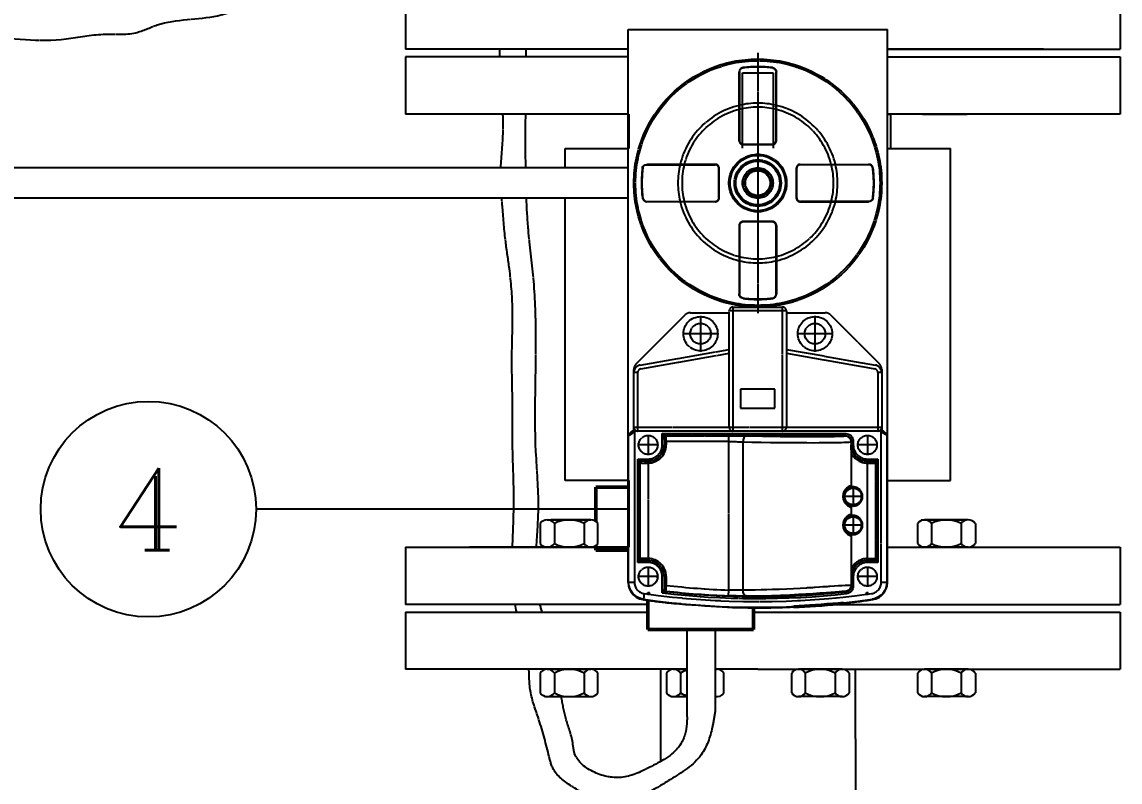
# Model space of a CAD drawing. Header units: millimetres. Extents: x -17263 to -7565, y 1486 to 4446.
# Drawn here: x -9073.8 to -8785.9, y 2139.8 to 2339 of the extents above; entities that cross this region are included whole.
import ezdxf
from ezdxf import colors
from ezdxf.entities.mleader import LeaderData, LeaderLine
from ezdxf.enums import TextEntityAlignment as Align
from ezdxf.math import Vec2, Vec3

# ---------------------------------------------------------------- set-up
doc = ezdxf.new("R2010")
doc.units = ezdxf.units.MM
doc.linetypes.add('1 PULG', pattern=[10, 10, 0])
doc.linetypes.add('CENTER', pattern=[50.8, 31.75, -6.35, 6.35, -6.35])
for name, color, linetype, lineweight in [('AM_0', 7, 'Continuous', 50), ('AM_4', 3, 'Continuous', 25), ('AM_7', 7, 'CENTER', 25)]:
    doc.layers.add(name, color=color, linetype=linetype, lineweight=lineweight)
for name, color, linetype in [('Conductor nuevo', 1, '1 PULG'), ('Instrumentos nuevos', 3, '1 PULG'), ('PIPING', 3, 'Continuous'), ('REFERENCIAS', 1, 'Continuous')]:
    doc.layers.add(name, color=color, linetype=linetype)
doc.styles.add('ROMANC', font='romanc')
doc.styles.get("Standard").update_dxf_attribs({"font": 'arial.ttf'})

# ---------------------------------------------------------------- blocks, each defined once
blk = doc.blocks.new('REF_NUM')
at = {"layer": 'REFERENCIAS'}
blk.add_circle((0, 0), 7.899, dxfattribs=at)
at = {"layer": 'REFERENCIAS', "style": 'ROMANC'}
blk.add_attdef('NUM', text='', height=6, dxfattribs=at).set_placement((0, 0), align=Align.MIDDLE)

msp = doc.modelspace()

# ---------------------------------------------------------------- linework, layer by layer
for p, q in [((-8973.23, 2346.81), (-8973.23, 2331.81)), ((-8785.87, 2346.81), (-8785.87, 2331.81)), ((-8914.86, 2230.58), (-8914.86, 2336.98)), ((-8914.86, 2336.98), (-8846.87, 2336.98)), ((-8846.87, 2230.54), (-8846.87, 2336.98)), ((-8914.86, 2331.81), (-8973.23, 2331.81)), ((-8914.86, 2329.81), (-8973.23, 2329.81)), ((-8973.23, 2329.81), (-8973.23, 2314.81)), ((-8935.17, 2329.81), (-8973.23, 2329.81)), ((-8914.86, 2331.81), (-8957, 2331.81)), ((-8805.92, 2331.81), (-8846.87, 2331.81)), ((-8846.87, 2331.81), (-8785.87, 2331.81)), ((-8846.87, 2329.81), (-8817.91, 2329.81)), ((-8846.87, 2329.81), (-8785.87, 2329.81)), ((-8785.87, 2329.81), (-8785.87, 2314.81)), ((-8914.86, 2314.81), (-8973.23, 2314.81)), ((-8914.72, 2314.81), (-8914.72, 2305.78)), ((-8785.87, 2314.81), (-8846.87, 2314.81)), ((-8846.87, 2314.81), (-8846.03, 2314.81)), ((-8846.03, 2314.81), (-8846.03, 2305.78)), ((-8931.36, 2300.74), (-8931.36, 2305.78)), ((-8931.36, 2305.78), (-8914.86, 2305.78)), ((-8918.86, 2305.78), (-8914.86, 2305.78)), ((-8846.87, 2305.78), (-8843.06, 2305.78)), ((-8846.87, 2305.78), (-8830.37, 2305.78)), ((-8830.37, 2218.8), (-8830.37, 2305.78)), ((-8914.86, 2300.74), (-9145.87, 2300.74)), ((-8914.86, 2292.74), (-9145.87, 2292.74)), ((-8931.36, 2218.8), (-8931.36, 2292.74)), ((-8914.87, 2218.8), (-8931.36, 2218.8)), ((-8847.01, 2218.8), (-8847.01, 2201.3)), ((-8846.87, 2218.8), (-8830.37, 2218.8)), ((-8973.23, 2201.3), (-8973.23, 2186.3)), ((-8973.23, 2201.3), (-8914.73, 2201.3)), ((-8914.73, 2201.3), (-8956.46, 2201.3)), ((-8935.17, 2201.3), (-8956.46, 2201.3)), ((-8847, 2201.3), (-8805.27, 2201.3)), ((-8847, 2201.3), (-8785.87, 2201.3)), ((-8826.56, 2201.3), (-8805.27, 2201.3)), ((-8785.87, 2201.3), (-8785.87, 2186.3)), ((-8909.72, 2186.3), (-8973.23, 2186.3)), ((-8863.04, 2186.3), (-8785.87, 2186.3)), ((-8973.23, 2184.3), (-8973.23, 2169.3)), ((-8973.23, 2184.3), (-8909.72, 2184.3)), ((-8882.02, 2184.3), (-8878.23, 2184.3)), ((-8880.87, 2184.3), (-8805.27, 2184.3)), ((-8880.87, 2184.3), (-8785.87, 2184.3)), ((-8785.87, 2184.3), (-8785.87, 2169.3)), ((-8895.87, 2179.74), (-8899.47, 2179.74)), ((-8899.47, 2179.74), (-8892.07, 2179.74)), ((-8899.47, 2169.3), (-8973.23, 2169.3)), ((-8899.47, 2169.3), (-8955.92, 2169.3)), ((-8906.36, 2169.3), (-8906.36, 2145.14)), ((-8880.87, 2169.3), (-8892.07, 2169.3)), ((-8880.87, 2169.3), (-8892.07, 2169.3)), ((-8880.87, 2169.3), (-8805.81, 2169.3)), ((-8880.87, 2169.3), (-8785.87, 2169.3)), ((-8855.15, 2097.73), (-8855.23, 2169.3))]:
    msp.add_line(p, q)
msp.add_open_spline([(-8944.09, 2184.3), (-8944.24, 2184.97), (-8944.38, 2185.63), (-8944.52, 2186.3)], degree=3)
msp.add_open_spline([(-8937.4, 2184.3), (-8937.51, 2184.67), (-8937.71, 2185.33), (-8937.88, 2186), (-8937.95, 2186.3)], degree=3, knots=[79.291079, 79.291079, 79.291079, 79.291079, 80.442328, 81.36762, 81.36762, 81.36762, 81.36762])
at = {"layer": 'AM_0'}
for p, q in [((-8923.37, 2208.06), (-8923.37, 2216.99)), ((-8914.87, 2216.99), (-8923.37, 2216.99)), ((-8923.37, 2200.49), (-8923.37, 2201.71)), ((-8923.37, 2200.49), (-8914.87, 2200.49)), ((-8911, 2187.56), (-8910.87, 2187.67)), ((-8909.72, 2187.38), (-8909.72, 2179.74)), ((-8882.02, 2179.74), (-8882.02, 2185.43)), ((-8909.72, 2179.74), (-8882.02, 2179.74))]:
    msp.add_line(p, q, dxfattribs=at)
msp.add_lwpolyline([(-8858.35, 2186.61), (-8859.72, 2186.49), (-8861.15, 2186.37), (-8862.64, 2186.24), (-8864.16, 2186.12), (-8865.69, 2186.01), (-8867.18, 2185.9), (-8868.63, 2185.81), (-8870.04, 2185.72), (-8871.38, 2185.64)], dxfattribs=at)
at = {"layer": 'AM_4'}
msp.add_line((-8914.73, 2192.13), (-8914.87, 2192.01), dxfattribs=at)
at = {"layer": 'AM_7'}
for p, q in [((-8914.86, 2296.74), (-8914.99, 2296.74)), ((-8846.74, 2296.74), (-8846.87, 2296.74))]:
    msp.add_line(p, q, dxfattribs=at)
at = {"layer": 'Conductor nuevo'}
for p, q in [((-8899.47, 2179.74), (-8899.47, 2158.24)), ((-8892.07, 2179.74), (-8892.07, 2158.24))]:
    msp.add_line(p, q, dxfattribs=at)
for points, knots in [([(-9408.27, 2613), (-9395.37, 2613.06), (-9389.7, 2613.08), (-9381.86, 2612.85), (-9373.02, 2610.76), (-9367.55, 2603.05), (-9360.39, 2596.71), (-9360.05, 2585.96), (-9358.52, 2575.2), (-9354.07, 2562.9), (-9354.6, 2550.72), (-9351.79, 2540.1), (-9352.92, 2528.82), (-9353.74, 2518.61), (-9353.49, 2508.61), (-9353.91, 2499.92), (-9352.28, 2491.14), (-9353.4, 2482.83), (-9348.71, 2474.99), (-9347.24, 2465.79), (-9347.35, 2455.16), (-9345.93, 2445.88), (-9343.32, 2437.52), (-9338.37, 2429.44), (-9334.51, 2419.74), (-9330.71, 2411.25), (-9327.48, 2402.07), (-9318.17, 2398.74), (-9307.95, 2393.66), (-9297.46, 2393.59), (-9290.13, 2385.15), (-9280.96, 2383.22), (-9272.94, 2382.15), (-9264.7, 2380.52), (-9260.23, 2372.63), (-9251.11, 2368.65), (-9241.69, 2358.6), (-9223.78, 2357.46), (-9206.44, 2354.01), (-9190.81, 2350.2), (-9176.67, 2349.1), (-9162.89, 2348.74), (-9152.5, 2348.48), (-9144.41, 2348.02), (-9136.34, 2347.13), (-9124.59, 2348.8), (-9111.27, 2341.77), (-9096.91, 2338.7), (-9081.08, 2334.87), (-9066, 2333.35), (-9053.02, 2336.23), (-9044.68, 2335.27), (-9035.39, 2340.01), (-9024.01, 2339.16), (-9013.09, 2344.05), (-9005.85, 2346.88), (-8999.97, 2349.2), (-8994.84, 2353.48), (-8985.88, 2354.31), (-8979.61, 2363.01), (-8970.28, 2364.61), (-8964.39, 2370.26), (-8962.43, 2374.07), (-8955.57, 2383.91), (-8956.54, 2390.21), (-8954.69, 2392.13), (-8955.89, 2399.68), (-8955.43, 2452.86)], [0, 0, 0, 0, 6.842885, 16.977753, 23.758773, 32.909527, 44.474804, 50.592625, 64.086155, 77.421595, 89.173396, 100.208092, 109.919076, 122.881119, 130.966606, 139.921993, 148.852754, 157.755954, 163.914359, 175.491327, 185.202313, 195.837251, 203.508317, 211.285855, 224.135314, 234.647483, 239.532888, 252.437909, 261.151283, 274.598354, 280.915838, 293.324709, 301.106159, 305.718466, 317.742836, 325.374366, 335.164831, 357.731638, 375.4252, 389.071805, 405.736854, 417.880009, 430.427431, 436.912782, 442.187415, 454.800153, 471.42975, 485.657457, 498.908635, 520.383789, 530.16835, 538.673452, 544.687041, 560.649687, 571.397934, 580.111321, 584.095128, 590.269142, 599.738611, 609.214794, 619.893872, 627.048405, 631.568421, 641.304692, 648.18923, 655.061871, 659.041391, 659.041391, 659.041391, 659.041391]), ([(-8948.24, 2300.74), (-8948.09, 2303.89), (-8947.55, 2308.58), (-8947.64, 2313.27), (-8947.7, 2314.81)], [215.678605, 215.678605, 215.678605, 215.678605, 225.145568, 229.75911, 229.75911, 229.75911, 229.75911]), ([(-8945.21, 2201.3), (-8945.2, 2201.55), (-8945.02, 2205.99), (-8944.64, 2214.88), (-8945.3, 2226.95), (-8945.09, 2239.13), (-8945.54, 2251.04), (-8944.92, 2263.06), (-8945.73, 2273.13), (-8947.19, 2281.94), (-8947.61, 2288.11), (-8947.95, 2291.94), (-8948.02, 2292.74)], [116.067759, 116.067759, 116.067759, 116.067759, 116.827472, 129.376291, 142.739423, 153.05903, 165.930473, 178.476113, 189.097012, 196.170399, 205.23678, 207.663309, 207.663309, 207.663309, 207.663309]), ([(-8938.9, 2201.3), (-8938.72, 2204.81), (-8937.99, 2213.14), (-8939.81, 2231.83), (-8938.69, 2251.86), (-8939.42, 2271.27), (-8941.03, 2283), (-8941.43, 2289.97), (-8941.53, 2292.74)], [96.406212, 96.406212, 96.406212, 96.406212, 106.941503, 121.480507, 152.509072, 167.048112, 179.660947, 187.98768, 187.98768, 187.98768, 187.98768]), ([(-8892.07, 2158.24), (-8892.29, 2156.84), (-8892.92, 2152.93), (-8895.32, 2145.52), (-8901.76, 2141.72), (-8909.71, 2136.59), (-8919.45, 2132.83), (-8928.77, 2137.93), (-8934.53, 2141.92), (-8936.17, 2148.98), (-8938.07, 2155.89), (-8940.82, 2163.2), (-8940.81, 2167.53), (-8940.89, 2169.3)], [0, 0, 0, 0, 4.27942, 11.962392, 22.316582, 25.377794, 40.731532, 49.636014, 56.444107, 60.565871, 70.726159, 78.324892, 83.615296, 83.615296, 83.615296, 83.615296]), ([(-8899.47, 2158.24), (-8899.43, 2157.24), (-8899.34, 2154.36), (-8900.88, 2148), (-8908.27, 2144.07), (-8915.96, 2140.2), (-8923.72, 2141.62), (-8929.03, 2145.67), (-8929.41, 2151.38), (-8931.34, 2156.14), (-8932.08, 2160.22), (-8932.35, 2162.13)], [0, 0, 0, 0, 3.03758, 8.671898, 18.427551, 26.433152, 34.029374, 41.148054, 44.032222, 50.729585, 56.488148, 56.488148, 56.488148, 56.488148])]:
    msp.add_open_spline(points, degree=3, knots=knots, dxfattribs=at)
for points in [[(-8948.46, 2329.81), (-8948.48, 2330.47), (-8948.49, 2331.14), (-8948.49, 2331.81)], [(-8941.62, 2329.81), (-8941.62, 2330.47), (-8941.62, 2331.14), (-8941.62, 2331.81)], [(-8941.72, 2300.74), (-8941.78, 2305.43), (-8941.76, 2310.12), (-8941.73, 2314.81)]]:
    msp.add_open_spline(points, degree=3, dxfattribs=at)
at = {"layer": 'Instrumentos nuevos'}
for p, q in [((-8880.87, 2330.87), (-8880.87, 2262.62)), ((-8885.77, 2307.84), (-8885.77, 2325.81)), ((-8885.66, 2325.06), (-8885.77, 2325.06)), ((-8885.67, 2324.82), (-8885.77, 2324.82)), ((-8885.67, 2325.89), (-8885.67, 2307.94)), ((-8876.07, 2307.94), (-8876.07, 2325.89)), ((-8875.97, 2325.06), (-8876.07, 2325.06)), ((-8875.97, 2324.82), (-8876.07, 2324.82)), ((-8875.97, 2325.63), (-8875.97, 2325.81)), ((-8875.97, 2307.84), (-8875.97, 2325.81)), ((-8885.77, 2316.85), (-8885.67, 2316.85)), ((-8885.67, 2315.79), (-8885.77, 2315.79)), ((-8885.67, 2316.49), (-8885.67, 2316.03)), ((-8876.24, 2316.85), (-8876.06, 2316.85)), ((-8876.07, 2316.03), (-8876.07, 2316.49)), ((-8875.97, 2315.79), (-8876.07, 2315.79)), ((-8876.06, 2316.85), (-8875.97, 2316.85)), ((-8884.77, 2306.84), (-8876.97, 2306.84)), ((-8884.67, 2306.94), (-8877.07, 2306.94)), ((-8910.01, 2301.54), (-8892.07, 2301.54)), ((-8909.75, 2301.64), (-8909.93, 2301.64)), ((-8891.97, 2301.64), (-8909.93, 2301.64)), ((-8909.18, 2301.54), (-8909.19, 2301.64)), ((-8908.95, 2301.64), (-8908.94, 2301.54)), ((-8900.97, 2301.54), (-8900.97, 2301.64)), ((-8899.91, 2301.64), (-8899.91, 2301.54)), ((-8869.77, 2301.64), (-8851.8, 2301.64)), ((-8851.72, 2301.54), (-8869.67, 2301.54)), ((-8861.82, 2301.54), (-8861.82, 2301.64)), ((-8860.76, 2301.64), (-8860.76, 2301.54)), ((-8852.79, 2301.54), (-8852.79, 2301.64)), ((-8852.55, 2301.64), (-8852.55, 2301.54)), ((-8891.07, 2292.94), (-8891.07, 2300.54)), ((-8890.97, 2292.84), (-8890.97, 2300.64)), ((-8884.18, 2298.02), (-8884.21, 2297.99)), ((-8877.52, 2297.99), (-8877.55, 2298.02)), ((-8870.77, 2300.64), (-8870.77, 2292.84)), ((-8870.67, 2300.54), (-8870.47, 2300.54)), ((-8870.67, 2300.54), (-8870.67, 2292.94)), ((-8884.21, 2295.49), (-8884.18, 2295.46)), ((-8877.55, 2295.46), (-8877.52, 2295.49)), ((-8891.07, 2292.94), (-8891.27, 2292.94)), ((-8910.01, 2291.94), (-8892.07, 2291.94)), ((-8891.97, 2291.84), (-8909.93, 2291.84)), ((-8909.19, 2291.84), (-8909.18, 2291.94)), ((-8908.94, 2291.94), (-8908.95, 2291.84)), ((-8900.97, 2291.84), (-8900.97, 2291.94)), ((-8899.91, 2291.94), (-8899.91, 2291.84)), ((-8869.77, 2291.84), (-8851.8, 2291.84)), ((-8851.72, 2291.94), (-8869.67, 2291.94)), ((-8861.82, 2291.84), (-8861.82, 2291.94)), ((-8860.76, 2291.94), (-8860.76, 2291.84)), ((-8852.79, 2291.84), (-8852.79, 2291.94)), ((-8852.55, 2291.94), (-8852.55, 2291.84)), ((-8851.98, 2291.84), (-8851.8, 2291.84)), ((-8876.97, 2286.64), (-8884.77, 2286.64)), ((-8877.07, 2286.54), (-8884.67, 2286.54)), ((-8885.77, 2285.64), (-8885.77, 2267.68)), ((-8885.67, 2285.54), (-8885.67, 2267.59)), ((-8876.07, 2267.59), (-8876.07, 2285.54)), ((-8875.97, 2285.64), (-8875.97, 2267.68)), ((-8885.77, 2277.69), (-8885.67, 2277.69)), ((-8885.67, 2276.63), (-8885.77, 2276.63)), ((-8885.67, 2277.46), (-8885.67, 2276.99)), ((-8876.07, 2277.69), (-8875.97, 2277.69)), ((-8876.07, 2276.99), (-8876.07, 2277.46)), ((-8875.97, 2276.63), (-8876.06, 2276.63)), ((-8885.77, 2268.66), (-8885.67, 2268.67)), ((-8885.77, 2268.42), (-8885.66, 2268.43)), ((-8885.77, 2267.86), (-8885.77, 2267.68)), ((-8876.07, 2268.67), (-8875.97, 2268.66)), ((-8876.07, 2268.43), (-8875.97, 2268.42)), ((-8887.37, 2264.24), (-8874.37, 2264.24)), ((-8887.37, 2264.24), (-8887.37, 2231.74)), ((-8874.37, 2231.74), (-8874.37, 2264.24)), ((-8912.78, 2249.33), (-8899.95, 2262.16)), ((-8898.54, 2262.74), (-8888.37, 2262.74)), ((-8895.87, 2261.97), (-8895.87, 2252.52)), ((-8888.37, 2232.74), (-8888.37, 2263.24)), ((-8873.37, 2263.24), (-8888.37, 2263.24)), ((-8873.37, 2263.24), (-8873.37, 2232.74)), ((-8873.37, 2262.74), (-8863.19, 2262.74)), ((-8865.87, 2261.97), (-8865.87, 2252.52)), ((-8861.78, 2262.16), (-8848.95, 2249.33)), ((-8891.14, 2257.24), (-8900.59, 2257.24)), ((-8861.14, 2257.24), (-8870.59, 2257.24)), ((-8911.71, 2249.03), (-8888.37, 2253.15)), ((-8911.54, 2248.05), (-8888.37, 2252.14)), ((-8873.37, 2253.15), (-8850.02, 2249.03)), ((-8873.37, 2252.14), (-8850.19, 2248.05)), ((-8913.37, 2231.74), (-8913.37, 2247.91)), ((-8912.37, 2247.06), (-8913.37, 2247.06)), ((-8912.37, 2247.06), (-8912.37, 2231.74)), ((-8849.37, 2247.06), (-8849.37, 2231.74)), ((-8848.37, 2247.06), (-8849.37, 2247.06)), ((-8848.37, 2247.91), (-8848.37, 2231.74)), ((-8876.37, 2242.74), (-8885.37, 2242.74)), ((-8885.37, 2242.74), (-8885.37, 2237.74)), ((-8876.37, 2237.74), (-8876.37, 2242.74)), ((-8885.37, 2237.74), (-8876.37, 2237.74)), ((-8913.37, 2232.74), (-8848.37, 2232.74)), ((-8914.87, 2192.01), (-8914.87, 2230.54)), ((-8914.73, 2230.54), (-8914.87, 2230.54)), ((-8914.73, 2192.13), (-8914.73, 2230.54)), ((-8914.72, 2230.89), (-8913.86, 2231.74)), ((-8914.59, 2230.89), (-8914.72, 2230.89)), ((-8847.87, 2231.74), (-8913.86, 2231.74)), ((-8913.47, 2231.74), (-8913.23, 2231.51)), ((-8913.23, 2231.51), (-8913, 2231.74)), ((-8913.23, 2231.51), (-8913.23, 2192.13)), ((-8909.62, 2230.72), (-8909.62, 2225.47)), ((-8905.92, 2231.06), (-8857.81, 2231.06)), ((-8905.92, 2228.09), (-8905.92, 2231.06)), ((-8905.92, 2231.06), (-8905.42, 2230.06)), ((-8904.92, 2230.56), (-8905.92, 2231.06)), ((-8905.42, 2230.06), (-8905.4, 2230.21)), ((-8905.42, 2230.06), (-8905.39, 2229.97)), ((-8905.42, 2230.06), (-8905.42, 2228.09)), ((-8905.37, 2228.09), (-8905.37, 2228.98)), ((-8904.87, 2228.98), (-8905.37, 2228.98)), ((-8905.03, 2229.6), (-8905.02, 2229.6)), ((-8857.81, 2230.56), (-8904.92, 2230.56)), ((-8904.89, 2230.47), (-8904.92, 2230.56)), ((-8904.89, 2230.47), (-8888.5, 2230.47)), ((-8888.5, 2228.98), (-8904.87, 2228.98)), ((-8904.87, 2228.98), (-8904.87, 2228.09)), ((-8888.5, 2228.98), (-8888.5, 2230.47)), ((-8888.5, 2230.47), (-8884.01, 2230.41)), ((-8888.5, 2190.06), (-8888.5, 2228.98)), ((-8884.72, 2190), (-8884.72, 2228.92)), ((-8857.81, 2230.56), (-8857.86, 2230.4)), ((-8857.81, 2230.56), (-8857.81, 2231.06)), ((-8856.37, 2228.9), (-8856.31, 2229.06)), ((-8856.37, 2228.9), (-8856.37, 2226.6)), ((-8855.81, 2229.06), (-8856.31, 2229.06)), ((-8856.31, 2228.09), (-8856.31, 2229.06)), ((-8856.1, 2229), (-8856.11, 2229)), ((-8855.81, 2229.06), (-8855.81, 2228.09)), ((-8852.12, 2230.72), (-8852.12, 2225.47)), ((-8848.73, 2231.74), (-8848.5, 2231.51)), ((-8848.5, 2231.51), (-8848.26, 2231.74)), ((-8848.5, 2192.13), (-8848.5, 2231.51)), ((-8847.01, 2230.89), (-8847.87, 2231.74)), ((-8847.01, 2230.89), (-8847.14, 2230.89)), ((-8846.87, 2230.54), (-8847, 2230.54)), ((-8847, 2230.54), (-8847, 2192.13)), ((-8846.87, 2192.01), (-8846.87, 2230.54)), ((-8906.99, 2228.09), (-8912.24, 2228.09)), ((-8907.47, 2228.09), (-8907.52, 2228.09)), ((-8905.42, 2228.09), (-8905.37, 2228.09)), ((-8856.37, 2226.6), (-8856.27, 2225.81)), ((-8856.36, 2228.09), (-8856.31, 2228.09)), ((-8856.36, 2228.09), (-8856.36, 2217.42)), ((-8849.49, 2228.09), (-8854.74, 2228.09)), ((-8854.21, 2228.09), (-8854.26, 2228.09)), ((-8912.34, 2197.29), (-8912.34, 2224.4)), ((-8912.34, 2224.4), (-8909.62, 2224.4)), ((-8912.34, 2224.4), (-8911.84, 2223.4)), ((-8912.34, 2224.4), (-8911.34, 2223.9)), ((-8911.84, 2223.4), (-8911.84, 2198.28)), ((-8911.84, 2223.4), (-8911.79, 2223.38)), ((-8911.79, 2198.3), (-8911.79, 2223.38)), ((-8909.62, 2223.9), (-8911.34, 2223.9)), ((-8911.29, 2223.88), (-8911.34, 2223.9)), ((-8911.12, 2223.5), (-8911.13, 2223.5)), ((-8910.61, 2223.86), (-8909.6, 2223.85)), ((-8909.62, 2225.99), (-8909.62, 2225.95)), ((-8909.62, 2223.85), (-8909.62, 2223.9)), ((-8909.62, 2223.35), (-8909.59, 2223.35)), ((-8909.6, 2223.85), (-8909.6, 2197.83)), ((-8852.14, 2223.35), (-8852.11, 2223.35)), ((-8852.13, 2223.85), (-8852.12, 2223.85)), ((-8852.13, 2197.83), (-8852.13, 2223.85)), ((-8852.12, 2225.95), (-8852.12, 2225.99)), ((-8852.12, 2224.4), (-8849.39, 2224.4)), ((-8850.39, 2223.9), (-8852.12, 2223.9)), ((-8852.12, 2223.9), (-8852.12, 2223.85)), ((-8850.6, 2223.5), (-8850.61, 2223.5)), ((-8850.39, 2223.9), (-8850.44, 2223.88)), ((-8849.39, 2224.4), (-8850.39, 2223.9)), ((-8850.39, 2223.9), (-8850.24, 2223.88)), ((-8849.94, 2223.38), (-8849.89, 2223.4)), ((-8849.94, 2223.38), (-8849.94, 2198.3)), ((-8849.89, 2223.4), (-8849.39, 2224.4)), ((-8849.89, 2198.28), (-8849.89, 2223.4)), ((-8849.39, 2224.4), (-8849.39, 2197.29)), ((-8914.72, 2218.8), (-8914.72, 2201.3)), ((-8853.24, 2214.59), (-8858.49, 2214.59)), ((-8855.87, 2217.22), (-8855.87, 2211.97)), ((-8856.36, 2211.76), (-8856.36, 2209.92)), ((-8855.87, 2209.72), (-8855.87, 2204.47)), ((-8853.24, 2207.09), (-8858.49, 2207.09)), ((-8856.36, 2204.26), (-8856.36, 2193.59)), ((-8911.84, 2198.28), (-8912.34, 2197.29)), ((-8912.34, 2197.29), (-8911.34, 2197.78)), ((-8909.62, 2197.29), (-8912.34, 2197.29)), ((-8911.79, 2198.3), (-8911.84, 2198.29)), ((-8911.34, 2197.78), (-8911.49, 2197.81)), ((-8911.34, 2197.79), (-8911.29, 2197.8)), ((-8911.34, 2197.79), (-8909.62, 2197.79)), ((-8909.59, 2198.33), (-8909.62, 2198.33)), ((-8909.62, 2197.79), (-8909.62, 2197.83)), ((-8909.6, 2197.83), (-8909.62, 2197.83)), ((-8852.14, 2198.33), (-8852.11, 2198.33)), ((-8852.13, 2197.83), (-8850.9, 2197.82)), ((-8852.12, 2197.83), (-8852.12, 2197.79)), ((-8852.12, 2197.79), (-8850.39, 2197.79)), ((-8849.39, 2197.29), (-8852.12, 2197.29)), ((-8850.44, 2197.8), (-8850.39, 2197.79)), ((-8850.39, 2197.78), (-8849.39, 2197.29)), ((-8849.89, 2198.29), (-8849.94, 2198.3)), ((-8849.89, 2198.29), (-8849.89, 2198.28)), ((-8909.62, 2196.22), (-8909.62, 2190.97)), ((-8909.62, 2195.73), (-8909.62, 2195.69)), ((-8856.37, 2195.69), (-8856.37, 2191.26)), ((-8852.12, 2196.22), (-8852.12, 2190.97)), ((-8852.12, 2195.69), (-8852.12, 2195.73)), ((-8914.73, 2192.13), (-8913.23, 2192.13)), ((-8906.99, 2193.59), (-8912.24, 2193.59)), ((-8907.52, 2193.59), (-8907.47, 2193.59)), ((-8905.92, 2189.33), (-8905.92, 2193.59)), ((-8904.87, 2193.59), (-8905.42, 2193.59)), ((-8905.42, 2193.59), (-8905.42, 2190.22)), ((-8905.37, 2191.3), (-8905.37, 2193.59)), ((-8904.87, 2193.59), (-8904.87, 2191.3)), ((-8856.31, 2193.59), (-8856.36, 2193.59)), ((-8856.31, 2191.11), (-8856.31, 2193.59)), ((-8855.81, 2193.59), (-8855.81, 2191.11)), ((-8849.49, 2193.59), (-8854.74, 2193.59)), ((-8854.26, 2193.59), (-8854.21, 2193.59)), ((-8848.5, 2192.13), (-8847, 2192.13)), ((-8846.87, 2192.01), (-8847, 2192.13)), ((-8910.66, 2189.16), (-8910.87, 2187.67)), ((-8909.08, 2189.16), (-8909.94, 2189.16)), ((-8909.51, 2189.59), (-8909.51, 2188.73)), ((-8905.42, 2190.22), (-8905.92, 2189.33)), ((-8905.92, 2189.33), (-8904.98, 2189.72)), ((-8905.39, 2190.3), (-8905.42, 2190.22)), ((-8905.37, 2191.3), (-8904.87, 2191.3)), ((-8905.09, 2190.58), (-8905.1, 2190.57)), ((-8905.02, 2189.73), (-8904.98, 2189.72)), ((-8904.98, 2189.72), (-8904.95, 2189.8)), ((-8888.56, 2188.56), (-8888.5, 2190.06)), ((-8857.7, 2189.77), (-8857.64, 2189.62)), ((-8857.59, 2189.12), (-8857.64, 2189.62)), ((-8856.31, 2191.11), (-8856.37, 2191.26)), ((-8856.31, 2191.11), (-8855.81, 2191.11)), ((-8851.79, 2189.16), (-8852.65, 2189.16)), ((-8852.22, 2189.59), (-8852.22, 2188.73)), ((-8850.86, 2187.67), (-8850.73, 2187.56))]:
    msp.add_line(p, q, dxfattribs=at)
for points in [[(-8884.72, 2327), (-8884.96, 2326.94), (-8885.19, 2326.83), (-8885.37, 2326.7), (-8885.52, 2326.53), (-8885.69, 2326.23), (-8885.77, 2325.81)], [(-8884.79, 2326.88), (-8884.99, 2326.84), (-8885.17, 2326.75), (-8885.33, 2326.64), (-8885.46, 2326.5), (-8885.62, 2326.2), (-8885.67, 2325.89)], [(-8877.01, 2327), (-8876.77, 2326.94), (-8876.56, 2326.84), (-8876.37, 2326.71), (-8876.21, 2326.53), (-8876.08, 2326.32)], [(-8876.94, 2326.88), (-8876.75, 2326.84), (-8876.57, 2326.76), (-8876.4, 2326.64), (-8876.27, 2326.5), (-8876.13, 2326.25), (-8876.07, 2325.89)], [(-8884.89, 2305.9), (-8884.89, 2325.6), (-8876.87, 2325.6), (-8876.87, 2305.91)], [(-8876.08, 2326.32), (-8876.02, 2326.18), (-8875.97, 2325.81)], [(-8876.27, 2316.8), (-8876.25, 2316.81), (-8876.25, 2316.82), (-8876.24, 2316.85)], [(-8911.12, 2300.59), (-8911.06, 2300.84), (-8910.97, 2301.05), (-8910.83, 2301.24), (-8910.66, 2301.4), (-8910.44, 2301.53)], [(-8911.01, 2300.67), (-8910.96, 2300.86), (-8910.88, 2301.04), (-8910.76, 2301.2), (-8910.62, 2301.34), (-8910.37, 2301.48), (-8910.01, 2301.54)], [(-8850.61, 2300.59), (-8850.67, 2300.84), (-8850.77, 2301.06), (-8850.91, 2301.25), (-8851.07, 2301.4), (-8851.37, 2301.56), (-8851.8, 2301.64)], [(-8850.72, 2300.67), (-8850.77, 2300.87), (-8850.85, 2301.05), (-8850.97, 2301.21), (-8851.11, 2301.34), (-8851.41, 2301.5), (-8851.72, 2301.54)], [(-8911.12, 2292.89), (-8911.06, 2292.64), (-8910.96, 2292.42), (-8910.82, 2292.24), (-8910.66, 2292.09), (-8910.36, 2291.92), (-8909.93, 2291.84)], [(-8911.01, 2292.81), (-8910.96, 2292.61), (-8910.88, 2292.43), (-8910.76, 2292.28), (-8910.62, 2292.14), (-8910.32, 2291.99), (-8910.01, 2291.94)], [(-8850.72, 2292.81), (-8850.77, 2292.62), (-8850.85, 2292.44), (-8850.97, 2292.28), (-8851.11, 2292.15), (-8851.36, 2292.01), (-8851.72, 2291.94)], [(-8850.61, 2292.89), (-8850.67, 2292.65), (-8850.76, 2292.44), (-8850.9, 2292.25), (-8851.07, 2292.09), (-8851.29, 2291.96)], [(-8851.29, 2291.96), (-8851.43, 2291.9), (-8851.8, 2291.84)], [(-8885.65, 2267.17), (-8885.71, 2267.31), (-8885.77, 2267.68)], [(-8884.79, 2266.6), (-8884.98, 2266.65), (-8885.16, 2266.73), (-8885.33, 2266.84), (-8885.46, 2266.99), (-8885.6, 2267.24), (-8885.67, 2267.59)], [(-8884.72, 2266.49), (-8884.96, 2266.54), (-8885.17, 2266.64), (-8885.36, 2266.78), (-8885.52, 2266.95), (-8885.65, 2267.17)], [(-8877.01, 2266.49), (-8876.77, 2266.55), (-8876.54, 2266.65), (-8876.36, 2266.79), (-8876.21, 2266.95), (-8876.04, 2267.25), (-8875.97, 2267.68)], [(-8876.94, 2266.6), (-8876.74, 2266.65), (-8876.56, 2266.73), (-8876.4, 2266.84), (-8876.27, 2266.99), (-8876.11, 2267.29), (-8876.07, 2267.59)], [(-8914.72, 2230.89), (-8914.78, 2230.81), (-8914.83, 2230.73), (-8914.86, 2230.63), (-8914.87, 2230.54)], [(-8914.73, 2230.54), (-8914.7, 2230.56), (-8914.6, 2230.62), (-8914.44, 2230.72), (-8914.23, 2230.85), (-8914.13, 2230.92), (-8914, 2231.01), (-8913.84, 2231.11), (-8913.56, 2231.29), (-8913.23, 2231.51)], [(-8914.73, 2230.54), (-8914.72, 2230.63), (-8914.7, 2230.73), (-8914.65, 2230.81), (-8914.59, 2230.89)], [(-8913.71, 2231.74), (-8914.11, 2231.35), (-8914.39, 2231.08), (-8914.54, 2230.93), (-8914.57, 2230.9), (-8914.59, 2230.89)], [(-8905.42, 2230.06), (-8905.42, 2230.06), (-8905.42, 2230.06)], [(-8905.4, 2230.21), (-8905.39, 2230.24), (-8905.34, 2230.33), (-8905.28, 2230.41), (-8905.2, 2230.48), (-8905.11, 2230.52), (-8904.92, 2230.56)], [(-8905.39, 2229.97), (-8905.35, 2230.17), (-8905.25, 2230.33), (-8905.08, 2230.44), (-8904.89, 2230.47)], [(-8904.92, 2230.56), (-8904.92, 2230.56), (-8904.92, 2230.56)], [(-8904.87, 2228.98), (-8904.87, 2229.53), (-8904.88, 2230.01), (-8904.88, 2230.34), (-8904.89, 2230.47)], [(-8888.5, 2228.98), (-8887.52, 2228.97), (-8886.55, 2228.96), (-8886.2, 2228.95), (-8885.85, 2228.95), (-8885.48, 2228.94), (-8885, 2228.93), (-8884.83, 2228.92), (-8884.77, 2228.92), (-8884.74, 2228.92), (-8884.72, 2228.92)], [(-8884.01, 2230.41), (-8884.27, 2230.29), (-8884.5, 2229.96), (-8884.66, 2229.46), (-8884.72, 2228.92)], [(-8884.72, 2228.92), (-8882.39, 2228.86), (-8880, 2228.81), (-8877.54, 2228.77), (-8875.01, 2228.74), (-8872.4, 2228.71), (-8869.73, 2228.7), (-8868, 2228.7), (-8866.36, 2228.69), (-8864.8, 2228.7), (-8863.32, 2228.71), (-8861.93, 2228.72), (-8861.11, 2228.73), (-8860.34, 2228.75), (-8859.62, 2228.76), (-8858.95, 2228.77), (-8858.34, 2228.79), (-8857.91, 2228.8), (-8857.53, 2228.82), (-8857.2, 2228.83), (-8856.93, 2228.85), (-8856.54, 2228.87), (-8856.43, 2228.89), (-8856.36, 2228.9)], [(-8857.86, 2230.4), (-8858.04, 2230.36), (-8858.43, 2230.33), (-8859, 2230.3), (-8859.69, 2230.27), (-8860.72, 2230.25), (-8861.83, 2230.23), (-8862.98, 2230.21), (-8864.75, 2230.2), (-8866.55, 2230.19), (-8868.36, 2230.19), (-8870.17, 2230.2), (-8872.57, 2230.22), (-8874.95, 2230.24), (-8877.29, 2230.27), (-8879.6, 2230.31), (-8881.84, 2230.36), (-8884.01, 2230.41)], [(-8856.37, 2228.9), (-8856.48, 2229.47), (-8856.81, 2229.96), (-8857.29, 2230.28), (-8857.86, 2230.4)], [(-8857.81, 2230.56), (-8857.23, 2230.44), (-8856.75, 2230.12), (-8856.44, 2229.67), (-8856.34, 2229.38), (-8856.31, 2229.06)], [(-8857.8, 2231.06), (-8857.42, 2231.02), (-8857.04, 2230.91), (-8856.7, 2230.72), (-8856.39, 2230.47), (-8856.14, 2230.17), (-8855.96, 2229.82), (-8855.85, 2229.45), (-8855.81, 2229.06)], [(-8847, 2230.54), (-8847.04, 2230.56), (-8847.14, 2230.62), (-8847.29, 2230.72), (-8847.39, 2230.78), (-8847.5, 2230.85), (-8847.6, 2230.92), (-8847.71, 2230.99), (-8847.84, 2231.07), (-8847.97, 2231.16), (-8848.19, 2231.3), (-8848.5, 2231.51)], [(-8847.14, 2230.89), (-8847.17, 2230.91), (-8847.25, 2230.99), (-8847.4, 2231.13), (-8847.66, 2231.39), (-8848.02, 2231.74)], [(-8847, 2230.54), (-8847.01, 2230.63), (-8847.04, 2230.73), (-8847.08, 2230.81), (-8847.14, 2230.89)], [(-8846.87, 2230.54), (-8846.87, 2230.63), (-8846.9, 2230.73), (-8846.95, 2230.81), (-8847.01, 2230.89)], [(-8856.27, 2225.81), (-8856.31, 2226.45), (-8856.34, 2227.09), (-8856.36, 2228.09)], [(-8911.53, 2223.86), (-8911.61, 2223.82), (-8911.69, 2223.75), (-8911.76, 2223.67), (-8911.8, 2223.59), (-8911.84, 2223.4)], [(-8911.84, 2223.4), (-8911.84, 2223.4), (-8911.84, 2223.4)], [(-8911.79, 2223.38), (-8911.75, 2223.57), (-8911.64, 2223.74), (-8911.48, 2223.85), (-8911.29, 2223.88)], [(-8911.79, 2223.38), (-8911.7, 2223.38), (-8911.52, 2223.37), (-8911.25, 2223.36), (-8910.94, 2223.36), (-8910.61, 2223.36), (-8910.27, 2223.35), (-8909.93, 2223.35), (-8909.62, 2223.35)], [(-8911.34, 2223.9), (-8911.52, 2223.87), (-8911.53, 2223.86)], [(-8911.34, 2223.9), (-8911.34, 2223.9), (-8911.34, 2223.9)], [(-8910.61, 2223.86), (-8910.88, 2223.86), (-8911.17, 2223.87), (-8911.29, 2223.88)], [(-8909.62, 2223.85), (-8909.62, 2223.8), (-8909.62, 2223.67), (-8909.62, 2223.51), (-8909.62, 2223.35)], [(-8852.12, 2223.85), (-8852.11, 2223.81), (-8852.11, 2223.7), (-8852.11, 2223.54), (-8852.11, 2223.35)], [(-8852.11, 2223.35), (-8851.7, 2223.35), (-8851.3, 2223.35), (-8850.94, 2223.36), (-8850.61, 2223.36), (-8850.34, 2223.36), (-8850.14, 2223.37), (-8850, 2223.38), (-8849.94, 2223.38)], [(-8850.44, 2223.88), (-8850.25, 2223.85), (-8850.09, 2223.74), (-8849.98, 2223.57), (-8849.94, 2223.38)], [(-8850.39, 2223.9), (-8850.39, 2223.9), (-8850.39, 2223.9)], [(-8850.24, 2223.88), (-8850.21, 2223.87), (-8850.12, 2223.82), (-8850.04, 2223.75), (-8849.97, 2223.67), (-8849.93, 2223.59), (-8849.89, 2223.4)], [(-8849.89, 2223.4), (-8849.89, 2223.4), (-8849.89, 2223.4)], [(-8856.36, 2217.42), (-8856.44, 2217.4), (-8856.55, 2217.36), (-8856.68, 2217.31), (-8856.83, 2217.25), (-8857.14, 2217.08), (-8857.46, 2216.86), (-8857.62, 2216.73), (-8857.76, 2216.59), (-8857.9, 2216.44), (-8858.25, 2215.93), (-8858.4, 2215.62), (-8858.5, 2215.29), (-8858.59, 2214.59), (-8858.5, 2213.9), (-8858.25, 2213.25), (-8858.09, 2212.99), (-8857.9, 2212.74), (-8857.46, 2212.33), (-8857.31, 2212.21), (-8857.15, 2212.11), (-8856.99, 2212.02), (-8856.83, 2211.94), (-8856.69, 2211.88), (-8856.55, 2211.83), (-8856.44, 2211.79), (-8856.36, 2211.76)], [(-8856.7, 2216.95), (-8856.56, 2217.03), (-8856.46, 2217.13), (-8856.39, 2217.27), (-8856.37, 2217.42)], [(-8856.97, 2212.35), (-8857.22, 2212.5), (-8857.53, 2212.73), (-8857.84, 2213.07), (-8858.12, 2213.51), (-8858.3, 2214.03), (-8858.37, 2214.59), (-8858.3, 2215.16), (-8858.12, 2215.68), (-8857.84, 2216.12), (-8857.53, 2216.46), (-8857.22, 2216.69), (-8856.97, 2216.84)], [(-8856.97, 2216.84), (-8856.79, 2216.92), (-8856.7, 2216.95)], [(-8856.7, 2212.24), (-8856.79, 2212.27), (-8856.97, 2212.35)], [(-8856.37, 2211.76), (-8856.39, 2211.92), (-8856.46, 2212.05), (-8856.56, 2212.16), (-8856.7, 2212.24)], [(-8856.36, 2209.92), (-8856.44, 2209.9), (-8856.55, 2209.86), (-8856.68, 2209.81), (-8856.83, 2209.75), (-8857.14, 2209.58), (-8857.46, 2209.36), (-8857.62, 2209.23), (-8857.76, 2209.09), (-8857.9, 2208.94), (-8858.25, 2208.43), (-8858.4, 2208.12), (-8858.5, 2207.79), (-8858.59, 2207.09), (-8858.5, 2206.4), (-8858.25, 2205.75), (-8858.09, 2205.49), (-8857.9, 2205.24), (-8857.46, 2204.83), (-8857.31, 2204.71), (-8857.15, 2204.61), (-8856.99, 2204.52), (-8856.83, 2204.44), (-8856.69, 2204.38), (-8856.55, 2204.33), (-8856.44, 2204.29), (-8856.36, 2204.26)], [(-8856.97, 2204.85), (-8857.22, 2205), (-8857.53, 2205.23), (-8857.84, 2205.57), (-8858.12, 2206.01), (-8858.3, 2206.53), (-8858.37, 2207.09), (-8858.3, 2207.66), (-8858.12, 2208.18), (-8857.84, 2208.62), (-8857.53, 2208.96), (-8857.22, 2209.19), (-8856.97, 2209.34)], [(-8856.97, 2209.34), (-8856.79, 2209.42), (-8856.7, 2209.45)], [(-8856.7, 2209.45), (-8856.56, 2209.53), (-8856.46, 2209.63), (-8856.39, 2209.77), (-8856.37, 2209.92)], [(-8856.7, 2204.74), (-8856.79, 2204.77), (-8856.97, 2204.85)], [(-8856.37, 2204.26), (-8856.39, 2204.42), (-8856.46, 2204.55), (-8856.56, 2204.66), (-8856.7, 2204.74)], [(-8911.84, 2198.29), (-8911.84, 2198.28), (-8911.84, 2198.28)], [(-8911.49, 2197.81), (-8911.52, 2197.82), (-8911.61, 2197.87), (-8911.69, 2197.93), (-8911.76, 2198.01), (-8911.8, 2198.1), (-8911.84, 2198.28)], [(-8909.62, 2198.33), (-8910.03, 2198.33), (-8910.43, 2198.33), (-8910.79, 2198.33), (-8911.12, 2198.33), (-8911.39, 2198.32), (-8911.59, 2198.32), (-8911.73, 2198.31), (-8911.79, 2198.3)], [(-8911.29, 2197.8), (-8911.48, 2197.84), (-8911.64, 2197.95), (-8911.75, 2198.11), (-8911.79, 2198.3)], [(-8911.34, 2197.78), (-8911.34, 2197.78), (-8911.34, 2197.79)], [(-8909.62, 2197.83), (-8909.62, 2197.87), (-8909.62, 2197.98), (-8909.62, 2198.14), (-8909.62, 2198.33)], [(-8852.11, 2198.33), (-8852.11, 2198.14), (-8852.11, 2197.98), (-8852.11, 2197.87), (-8852.12, 2197.83)], [(-8852.11, 2198.33), (-8851.7, 2198.33), (-8851.3, 2198.33), (-8850.94, 2198.33), (-8850.61, 2198.33), (-8850.34, 2198.32), (-8850.14, 2198.32), (-8850, 2198.31), (-8849.94, 2198.3)], [(-8850.9, 2197.82), (-8850.59, 2197.81), (-8850.44, 2197.8)], [(-8849.94, 2198.3), (-8849.98, 2198.11), (-8850.09, 2197.95), (-8850.25, 2197.84), (-8850.44, 2197.8)], [(-8850.2, 2197.82), (-8850.21, 2197.82), (-8850.39, 2197.78)], [(-8850.39, 2197.79), (-8850.39, 2197.78), (-8850.39, 2197.78)], [(-8849.89, 2198.28), (-8849.93, 2198.1), (-8849.97, 2198.01), (-8850.04, 2197.93), (-8850.12, 2197.87), (-8850.2, 2197.82)], [(-8849.89, 2198.28), (-8849.88, 2198.26), (-8849.86, 2198.23), (-8849.84, 2198.18), (-8849.81, 2198.12), (-8849.77, 2198.04), (-8849.73, 2197.96), (-8849.68, 2197.85), (-8849.56, 2197.63), (-8849.39, 2197.29)], [(-8914.87, 2192.01), (-8914.78, 2191.12), (-8914.51, 2190.26), (-8914.08, 2189.47), (-8913.5, 2188.78), (-8912.75, 2188.2), (-8911.91, 2187.78), (-8911, 2187.56)], [(-8910.87, 2187.67), (-8911.64, 2187.85), (-8912.38, 2188.17), (-8913.04, 2188.61), (-8913.62, 2189.17), (-8914.09, 2189.82), (-8914.44, 2190.54), (-8914.66, 2191.32), (-8914.73, 2192.13)], [(-8847, 2192.13), (-8847.07, 2191.33), (-8847.28, 2190.56), (-8847.62, 2189.84), (-8848.09, 2189.19), (-8848.67, 2188.63), (-8849.34, 2188.18), (-8850.08, 2187.86), (-8850.86, 2187.67)], [(-8850.73, 2187.56), (-8849.87, 2187.77), (-8849.05, 2188.15), (-8848.33, 2188.69), (-8847.73, 2189.36), (-8847.26, 2190.18), (-8846.96, 2191.07), (-8846.87, 2192.01)], [(-8905.42, 2190.22), (-8905.42, 2190.22), (-8905.42, 2190.22)], [(-8905.42, 2190.22), (-8905.39, 2190.05), (-8905.39, 2190.03)], [(-8905.37, 2191.3), (-8905.38, 2190.89), (-8905.38, 2190.54), (-8905.39, 2190.37), (-8905.39, 2190.3)], [(-8905.39, 2190.3), (-8905.36, 2190.12), (-8905.27, 2189.97), (-8905.12, 2189.86), (-8904.95, 2189.8)], [(-8905.39, 2190.03), (-8905.3, 2189.89), (-8905.15, 2189.77), (-8905.02, 2189.73)], [(-8904.98, 2189.72), (-8904.98, 2189.72), (-8904.98, 2189.72)], [(-8904.95, 2189.8), (-8904.94, 2189.91), (-8904.93, 2190.2), (-8904.91, 2190.41), (-8904.9, 2190.67), (-8904.89, 2190.97), (-8904.87, 2191.3)], [(-8884.72, 2190), (-8884.75, 2190), (-8884.78, 2190), (-8884.82, 2190), (-8884.9, 2190), (-8885.04, 2190), (-8885.29, 2190), (-8885.74, 2190), (-8886.56, 2190), (-8887.52, 2190.03), (-8888.5, 2190.06)], [(-8856.36, 2191.26), (-8856.42, 2191.27), (-8856.53, 2191.28), (-8856.86, 2191.28), (-8857.35, 2191.27), (-8857.98, 2191.24), (-8858.75, 2191.2), (-8859.66, 2191.15), (-8860.72, 2191.08), (-8861.93, 2191), (-8861.93, 2191), (-8861.93, 2191), (-8861.93, 2191), (-8861.93, 2191), (-8861.93, 2191), (-8861.94, 2191), (-8861.95, 2191), (-8861.97, 2191), (-8862.01, 2191), (-8862.09, 2190.99), (-8862.31, 2190.98), (-8862.64, 2190.95), (-8863.06, 2190.92), (-8863.79, 2190.87), (-8864.7, 2190.81), (-8865.81, 2190.74), (-8866.16, 2190.72), (-8866.5, 2190.69), (-8866.84, 2190.67), (-8867.17, 2190.65), (-8867.5, 2190.63), (-8867.81, 2190.61), (-8868.13, 2190.59), (-8869.73, 2190.5), (-8871.52, 2190.41), (-8873.33, 2190.32), (-8875.15, 2190.25), (-8877, 2190.18), (-8878.5, 2190.13), (-8880.01, 2190.09), (-8881.55, 2190.06), (-8883.11, 2190.03), (-8884.72, 2190)], [(-8884.04, 2188.51), (-8884.29, 2188.63), (-8884.52, 2188.97), (-8884.67, 2189.47), (-8884.72, 2190)], [(-8884.04, 2188.51), (-8881.87, 2188.54), (-8879.59, 2188.59), (-8877.26, 2188.66), (-8874.9, 2188.74), (-8872.49, 2188.85), (-8870.09, 2188.97), (-8868.23, 2189.08), (-8866.45, 2189.2), (-8864.57, 2189.33), (-8862.86, 2189.46), (-8861.68, 2189.55), (-8860.56, 2189.63), (-8859.55, 2189.71), (-8858.85, 2189.75), (-8858.27, 2189.78), (-8858.05, 2189.79), (-8857.88, 2189.79), (-8857.76, 2189.79), (-8857.7, 2189.77)], [(-8856.37, 2191.26), (-8856.46, 2190.73), (-8856.75, 2190.26), (-8857.03, 2190.02), (-8857.31, 2189.87), (-8857.7, 2189.77)], [(-8856.31, 2191.11), (-8856.42, 2190.54), (-8856.69, 2190.11), (-8857.12, 2189.78), (-8857.64, 2189.62)], [(-8855.81, 2191.11), (-8855.84, 2190.75), (-8855.94, 2190.4), (-8856.1, 2190.07), (-8856.32, 2189.78), (-8856.58, 2189.53), (-8856.89, 2189.33), (-8857.23, 2189.2), (-8857.59, 2189.12)], [(-8904.28, 2186.71), (-8902.88, 2186.58), (-8901.38, 2186.45), (-8899.79, 2186.32), (-8898.14, 2186.19), (-8896.46, 2186.07), (-8894.78, 2185.95), (-8893.2, 2185.85), (-8891.66, 2185.75), (-8890.17, 2185.67), (-8888.77, 2185.59), (-8887.45, 2185.53)], [(-8884.04, 2188.51), (-8885.23, 2188.5), (-8886.51, 2188.51), (-8887.53, 2188.53), (-8888.56, 2188.56)]]:
    msp.add_lwpolyline(points, dxfattribs=at)
for centre, radius in [((-8880.87, 2296.74), 32.5), ((-8880.87, 2296.74), 32.06), ((-8880.87, 2296.74), 7.56), ((-8880.87, 2296.74), 7.26), ((-8880.87, 2296.74), 7.25), ((-8880.87, 2296.74), 6.12), ((-8880.87, 2296.74), 5.82), ((-8880.87, 2296.74), 5.75), ((-8880.87, 2296.74), 4), ((-8880.87, 2296.74), 3.55), ((-8880.87, 2296.74), 3.29), ((-8880.87, 2296.74), 3.25), ((-8895.87, 2257.24), 4.5), ((-8865.87, 2257.24), 4.5), ((-8895.87, 2257.24), 2.7), ((-8865.87, 2257.24), 2.7), ((-8909.62, 2228.09), 2.5), ((-8852.12, 2228.09), 2.5), ((-8855.87, 2214.59), 2.3), ((-8855.87, 2214.59), 2.19), ((-8855.87, 2207.09), 2.3), ((-8855.87, 2207.09), 2.19), ((-8909.62, 2193.59), 2.5), ((-8852.12, 2193.59), 2.5)]:
    msp.add_circle(centre, radius, dxfattribs=at)
for centre, radius, start, end in [((-8880.87, 2296.74), 30.4, 82.5736, 97.4264), ((-8880.87, 2296.74), 30.5, 82.7453, 97.2547), ((-8880.87, 2296.74), 20.94, 103.5326, 166.3922), ((-8880.87, 2296.74), 19.88, 104.2702, 165.7298), ((-8880.87, 2296.74), 19.88, 76.027, 103.973), ((-8880.87, 2296.74), 20.94, 76.7478, 103.2514), ((-8880.87, 2296.74), 19.88, 14.2702, 75.7298), ((-8880.87, 2296.74), 20.94, 13.5326, 76.3922), ((-8884.77, 2307.84), 1, 180, 270), ((-8884.67, 2307.94), 1, 180, 270), ((-8877.07, 2307.94), 1, 270, 0), ((-8876.97, 2307.84), 1, 270, 0), ((-8880.86, 2296.74), 20.94, 166.7478, 193.2514), ((-8880.86, 2296.74), 19.88, 166.027, 193.973), ((-8892.07, 2300.54), 1, 0, 90), ((-8891.97, 2300.64), 1, 0, 90), ((-8869.77, 2300.64), 1, 90, 180), ((-8869.67, 2300.54), 1, 90, 180), ((-8880.87, 2296.74), 19.88, 346.027, 13.973), ((-8880.87, 2296.74), 20.94, 346.7478, 13.2514), ((-8880.87, 2296.74), 30.5, 172.7453, 187.2547), ((-8880.86, 2296.74), 30.4, 172.5736, 187.4264), ((-8880.87, 2296.74), 30.4, 352.5736, 7.4264), ((-8880.87, 2296.74), 30.5, 352.7453, 7.2547), ((-8892.07, 2292.94), 1, 270, 0), ((-8891.97, 2292.84), 1, 270, 0), ((-8869.77, 2292.84), 1, 180, 270), ((-8869.67, 2292.94), 1, 180, 270), ((-8880.87, 2296.74), 20.94, 193.5329, 256.3922), ((-8880.87, 2296.74), 19.88, 194.2702, 255.7298), ((-8880.87, 2296.74), 19.88, 284.2702, 345.7298), ((-8880.87, 2296.74), 20.94, 283.5329, 346.3922), ((-8884.77, 2285.64), 1, 90, 180), ((-8884.67, 2285.54), 1, 90, 180), ((-8877.07, 2285.54), 1, 0, 90), ((-8876.97, 2285.64), 1, 0, 90), ((-8880.87, 2296.75), 19.88, 256.027, 283.973), ((-8880.87, 2296.75), 20.94, 256.7478, 283.2514), ((-8880.87, 2296.75), 30.4, 262.5736, 277.4264), ((-8880.87, 2296.74), 30.5, 262.7453, 277.2547), ((-8887.37, 2263.24), 1, 90, 180), ((-8874.37, 2263.24), 1, 0, 90), ((-8898.54, 2260.74), 2, 90, 135), ((-8863.19, 2260.74), 2, 45, 90), ((-8911.37, 2247.91), 2, 135, 180), ((-8850.37, 2247.91), 2, 360, 45), ((-8911.37, 2247.06), 2, 100, 180), ((-8911.37, 2247.06), 1, 99.9998, 180), ((-8850.37, 2247.06), 1, 359.9999, 80.0003), ((-8850.37, 2247.06), 2, 360, 80), ((-8912.37, 2232.74), 1, 180, 270), ((-8887.37, 2232.74), 1, 180, 270), ((-8874.37, 2232.74), 1, 270, 0), ((-8849.37, 2232.74), 1, 270, 0), ((-8909.62, 2228.09), 3.69, 270, 0), ((-8909.62, 2228.09), 4.19, 270, 0), ((-8909.62, 2228.09), 4.24, 270.2556, 360), ((-8909.62, 2228.09), 4.74, 270.2556, 360), ((-8852.12, 2228.09), 4.24, 180, 269.7444), ((-8852.12, 2228.09), 4.19, 180, 270), ((-8852.12, 2228.09), 3.69, 180, 270), ((-8852.12, 2228.09), 4.74, 208.8554, 269.7444), ((-8855.87, 2214.59), 2.5, 250.4986, 109.5031), ((-8855.87, 2207.09), 2.5, 250.4986, 109.5014), ((-8909.62, 2193.59), 4.19, 360, 90), ((-8909.62, 2193.59), 3.69, 360, 90), ((-8909.62, 2193.59), 4.24, 0, 89.7444), ((-8909.62, 2193.59), 4.74, 360, 89.7444), ((-8852.12, 2193.59), 4.74, 90.2556, 153.7061), ((-8852.12, 2193.59), 4.24, 90.2556, 180), ((-8852.12, 2193.59), 4.19, 90, 180), ((-8852.12, 2193.59), 3.69, 90, 180), ((-8910.23, 2192.12), 3, 179.9904, 261.9426), ((-8851.5, 2192.12), 3, 278.0574, 0.0068), ((-8880.87, 2399.42), 212.37, 261.9362, 278.0638), ((-8880.87, 2399.42), 211.58, 263.1986, 276.3167), ((-8880.87, 2399.42), 211.09, 263.4397, 276.3166), ((-8880.87, 2399.42), 211, 263.4457, 267.9101), ((-8880.87, 2399.42), 209.5, 263.4193, 267.9102), ((-8880.87, 2399.42), 214, 261.9048, 263.7182), ((-8880.87, 2399.42), 213.87, 261.9362, 278.0638), ((-8880.86, 2399.42), 214, 276.0391, 278.0952), ((-8880.87, 2399.42), 214, 268.2368, 272.5405)]:
    msp.add_arc(centre, radius, start, end, dxfattribs=at)
for centre, major_axis, ratio, start_param, end_param in [((-8904.92, 2230.06), (-0.469, -0.172), 0.998446, 4.361701, 5.931495), ((-8905.39, 2228.98), (0, -1), 0.019187, 1.570863, 3.089358), ((-8911.34, 2223.4), (-0.172, -0.469), 0.998446, 3.493283, 5.063077), ((-8852.14, 2223.88), (-1.7, 0), 0.019189, 1.583303, 3.089364), ((-8850.39, 2223.4), (-0.172, 0.469), 0.998446, 4.361701, 5.931495), ((-8911.34, 2198.29), (0.172, -0.469), 0.998446, 4.361701, 5.931495), ((-8909.59, 2197.8), (1.7, 0), 0.019191, 1.583318, 3.089413), ((-8850.39, 2198.29), (0.172, 0.469), 0.998446, 3.493285, 5.063075), ((-8904.92, 2190.22), (0.467, -0.178), 0.998541, 3.505114, 4.885963), ((-8904.92, 2190.22), (0.467, -0.177), 0.998541, 4.886011, 4.960691)]:
    msp.add_ellipse(centre, major_axis=major_axis, ratio=ratio, start_param=start_param, end_param=end_param, dxfattribs=at)
at = {"layer": 'PIPING', "color": 0, "ltscale": 25}
for p, q in [((-8837.65, 2314.81), (-8826.2, 2314.81)), ((-8837.37, 2314.81), (-8825.93, 2314.81)), ((-8937.92, 2207.49), (-8937.92, 2202.28)), ((-8936.07, 2208.47), (-8924.62, 2208.47)), ((-8924.62, 2208.47), (-8935.17, 2208.47)), ((-8934.21, 2207.49), (-8934.21, 2202.28)), ((-8926.4, 2207.49), (-8926.4, 2202.28)), ((-8922.84, 2202.28), (-8922.84, 2207.49)), ((-8838.89, 2202.28), (-8838.89, 2207.49)), ((-8838.01, 2208.47), (-8826.56, 2208.47)), ((-8825.66, 2208.47), (-8837.11, 2208.47)), ((-8835.33, 2207.49), (-8835.33, 2202.28)), ((-8827.52, 2207.49), (-8827.52, 2202.28)), ((-8823.81, 2207.49), (-8823.81, 2202.28)), ((-8936.06, 2201.3), (-8924.62, 2201.3)), ((-8935.17, 2201.3), (-8923.72, 2201.3)), ((-8826.56, 2201.3), (-8838.01, 2201.3)), ((-8825.67, 2201.3), (-8837.11, 2201.3)), ((-8936.07, 2169.3), (-8924.62, 2169.3)), ((-8923.72, 2169.3), (-8935.17, 2169.3)), ((-8902.99, 2169.3), (-8899.47, 2169.3)), ((-8892.07, 2169.3), (-8891.54, 2169.3)), ((-8880.87, 2169.3), (-8886.14, 2169.3)), ((-8880.87, 2169.3), (-8875.59, 2169.3)), ((-8858.74, 2169.3), (-8870.19, 2169.3)), ((-8838.01, 2169.3), (-8826.56, 2169.3)), ((-8825.66, 2169.3), (-8837.11, 2169.3)), ((-8937.92, 2168.32), (-8937.92, 2163.11)), ((-8934.21, 2168.32), (-8934.21, 2163.11)), ((-8926.4, 2168.32), (-8926.4, 2163.11)), ((-8922.84, 2163.11), (-8922.84, 2168.32)), ((-8904.84, 2168.32), (-8904.84, 2163.11)), ((-8901.13, 2168.32), (-8901.13, 2163.11)), ((-8889.76, 2163.11), (-8889.76, 2168.32)), ((-8871.97, 2163.11), (-8871.97, 2168.32)), ((-8868.41, 2168.32), (-8868.41, 2163.11)), ((-8860.6, 2168.32), (-8860.6, 2163.11)), ((-8856.89, 2168.32), (-8856.89, 2163.11)), ((-8838.89, 2163.11), (-8838.89, 2168.32)), ((-8835.33, 2168.32), (-8835.33, 2163.11)), ((-8827.52, 2168.32), (-8827.52, 2163.11)), ((-8823.81, 2168.32), (-8823.81, 2163.11)), ((-8936.06, 2162.13), (-8924.62, 2162.13)), ((-8902.99, 2162.13), (-8899.47, 2162.13)), ((-8892.07, 2162.13), (-8891.54, 2162.13)), ((-8858.74, 2162.13), (-8870.19, 2162.13)), ((-8825.67, 2162.13), (-8837.11, 2162.13))]:
    msp.add_line(p, q, dxfattribs=at)
for centre, radius, start, end in [((-8936.06, 2206.23), 2.24, 34.3451, 145.6549), ((-8930.3, 2200.18), 8.29, 61.8929, 118.1071), ((-8924.62, 2206.37), 2.11, 32.4052, 147.5948), ((-8837.11, 2206.37), 2.11, 32.4052, 147.5948), ((-8831.43, 2200.18), 8.29, 61.8929, 118.1071), ((-8825.67, 2206.23), 2.24, 34.3451, 145.6549), ((-8936.06, 2203.54), 2.24, 214.3451, 325.6549), ((-8930.3, 2209.59), 8.29, 241.8929, 298.1071), ((-8924.62, 2203.41), 2.11, 212.4052, 327.5948), ((-8837.11, 2203.41), 2.11, 212.4052, 327.5948), ((-8831.43, 2209.59), 8.29, 241.8929, 298.1071), ((-8825.67, 2203.54), 2.24, 214.3451, 325.6549), ((-8936.06, 2167.06), 2.24, 34.3451, 145.6549), ((-8930.3, 2161.01), 8.29, 61.8929, 118.1071), ((-8924.62, 2167.19), 2.11, 32.4052, 147.5948), ((-8902.99, 2167.06), 2.24, 34.3451, 145.6549), ((-8897.23, 2161.01), 8.29, 105.6584, 118.1071), ((-8891.54, 2167.19), 2.11, 32.4052, 104.4065), ((-8870.19, 2167.19), 2.11, 32.4052, 147.5948), ((-8864.5, 2161.01), 8.29, 61.8929, 118.1071), ((-8858.74, 2167.06), 2.24, 34.3451, 145.6549), ((-8837.11, 2167.19), 2.11, 32.4052, 147.5948), ((-8831.43, 2161.01), 8.29, 61.8929, 118.1071), ((-8825.67, 2167.06), 2.24, 34.3451, 145.6549), ((-8936.06, 2164.37), 2.24, 214.3451, 325.6549), ((-8930.3, 2170.42), 8.29, 241.8929, 298.1071), ((-8924.62, 2164.24), 2.11, 212.4052, 327.5948), ((-8902.99, 2164.37), 2.24, 214.3451, 325.6549), ((-8897.23, 2170.42), 8.29, 241.8929, 254.3416), ((-8891.54, 2164.24), 2.11, 255.5935, 327.5948), ((-8870.19, 2164.24), 2.11, 212.4052, 327.5948), ((-8864.5, 2170.42), 8.29, 241.8929, 298.1071), ((-8858.74, 2164.37), 2.24, 214.3451, 325.6549), ((-8837.11, 2164.24), 2.11, 212.4052, 327.5948), ((-8831.43, 2170.42), 8.29, 241.8929, 298.1071), ((-8825.67, 2164.37), 2.24, 214.3451, 325.6549)]:
    msp.add_arc(centre, radius, start, end, dxfattribs=at)
at = {"layer": 'REFERENCIAS'}
msp.add_lwpolyline([(-8914.46, 2211.27), (-9012.43, 2211.27)], dxfattribs=at)

# ---------------------------------------------------------------- block references
at = {"layer": 'REFERENCIAS', "xscale": 3.575742834909031, "yscale": 3.575742834909031, "zscale": 3.575742834909031}
msp.add_blockref('REF_NUM', (-9040.68, 2211.27), dxfattribs=at).add_auto_attribs({'NUM': '4'})

# ---------------------------------------------------------------- leaders
at = {"layer": 'Conductor nuevo'}
ml = msp.add_multileader_mtext('Standard', dxfattribs=at)
ml.set_content('\\A1;{\\Fromans|c0;\\W0.85;Par blindado 1x(2x16 AWG)\\PTAB1-TAG5}', color=256)
ml.set_leader_properties()
ml.build(insert=Vec2(0, 0))
ml.multileader.update_dxf_attribs({"dogleg_length": 0.36, "arrow_head_size": 27.61})
ctx = ml.context
ctx.base_point, ctx.char_height, ctx.arrow_head_size, ctx.landing_gap_size, ctx.plane_origin = Vec3(-9446.41, 2291.08), 15, 27.61, 0.00994, Vec3(-9529.91, 2291.04)
notes = []
notes.append((ctx, [(1, (1, 1, 0), (-9177.07, 2291.08), (-1, 0), 0.36, [(0, [(-9105.1, 2341.36)], 0, [])])]))
ctx.mtext.insert, ctx.mtext.width, ctx.mtext.flow_direction = Vec3(-9446.4, 2298.58), 587.0217, 5
for ctx, leaders in notes:
    for number, flags, end, landing, length, lines in leaders:
        leader = LeaderData()
        leader.index, (leader.has_last_leader_line, leader.has_dogleg_vector, leader.attachment_direction) = number, flags
        leader.last_leader_point, leader.dogleg_vector, leader.dogleg_length = Vec3(end), Vec3(landing), length
        for number, points, colour, breaks in lines:
            line = LeaderLine()
            line.index, line.vertices, line.color, line.breaks = number, Vec3.list(points), colors.encode_raw_color(colour), breaks
            leader.lines.append(line)
        ctx.leaders.append(leader)

doc.saveas('drawing.dxf')
